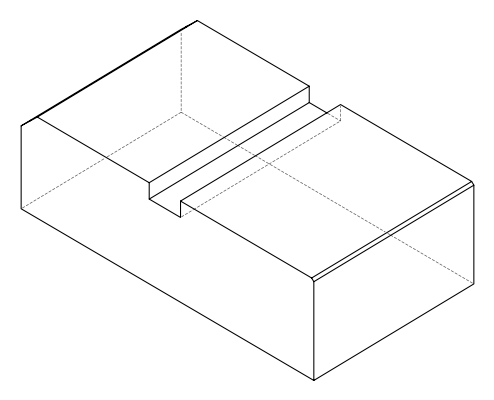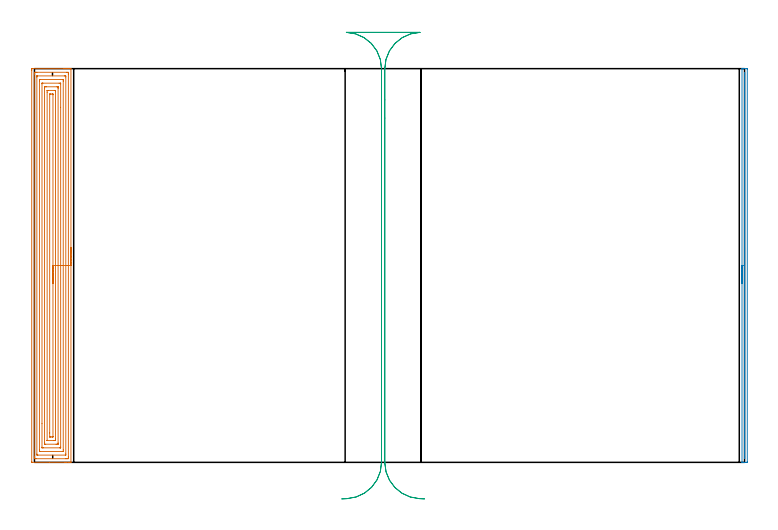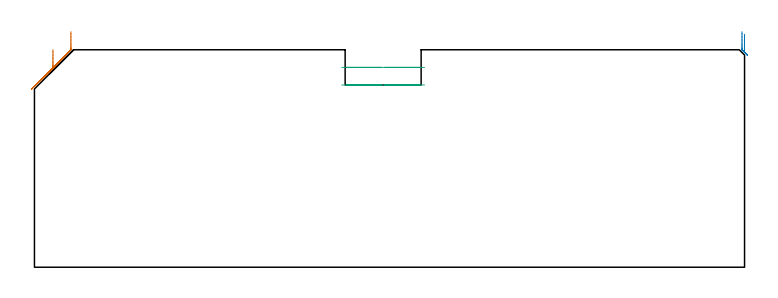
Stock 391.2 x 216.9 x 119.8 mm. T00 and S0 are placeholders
(PLAN: 3 operations, 1 tool changes, 20.4 min)
(1 AREA_MILL | FG_CHAMFER_SURFACE | UGT0205_001 | 14.22 min | 50597 mm3)
(2 AREA_MILL_1 | FG_CHAMFER_SURFACE_1 | UGT0205_001 | 3.6 min | 911 mm3)
(3 MILL_RECTANGULAR_SLOT | SLOT_RECTANGULAR | UGT0201_019 | Follow Part, ap 10, ae 75% | 2.55 min | 175924 mm3)
(TOOL UGT0205_001 | Chamfer Mill 20 x 3 x 45 deg. | D20 FL50 Z2)
(TOOL UGT0201_019 | End mill 40 mm | D40 FL63 Z6)
(OP 1 AREA_MILL)
G17 G21 G94 G90
T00 M6
G54
G17 G0 G90 X20.1 Y118.45 S1061 M3
G43 Z129.8 H0
G94 G1 Y118.412 Z128.928 F250.
Y118.298 Z128.063
Y118.109 Z127.212
Y117.847 Z126.38
Y117.513 Z125.574
Y117.11 Z124.8
Y116.642 Z124.064
Y116.11 Z123.372
Y115.521 Z122.729
Y114.878 Z122.139
Y114.186 Z121.608
Y113.45 Z121.14
Y112.676 Z120.737
Y111.87 Z120.403
Y111.038 Z120.141
Y110.186 Z119.952
Y109.322 Z119.838
Y108.45 Z119.8
Y0.145
X20.097 Y0.01 Z119.788
X20.062 Y0.007 Z119.753
X19.73 Y0. Z119.43
X19.222 Z118.921
X18.642 Z118.338
X17.463 Z117.16
X16.863 Z116.557
X8.354 Z108.051
X-1.233 Y0.001 Z98.464
X-1.492 Y0.01 Z98.206
X-1.499 Y0.267 Z98.199
Y0.304
X-1.5 Y215.987 Z98.2
X-1.499 Y216.309 Z98.201
X-1.493 Y216.871 Z98.204
X-1.491 Y216.893 Z98.206
X-0.932 Y216.9 Z98.765
X16.273 Z115.968
X16.863 Z116.557
X17.463 Z117.16
X17.753 Z117.449
X18.353 Z118.049
X18.642 Z118.338
X19.222 Z118.921
X19.532 Z119.231
X19.731 Z119.43
X20.062 Y216.893 Z119.753
X20.097 Y216.89 Z119.788
X20.1 Y216.755 Z119.8
Y108.45
X18.686 Z118.386
Y3.222
X18.682 Y2.373 Z118.382
X18.68 Y2.336 Z118.38
X18.642 Y2.01 Z118.342
X18.123 Y2.002 Z117.823
X17.753 Y2.001 Z117.453
X17.236 Y2. Z116.936
X0.847 Y2.001 Z100.547
X0.327 Y2.003 Z100.027
X-0.042 Y2.01 Z99.658
X-0.08 Y2.373 Z99.62
X-0.083 Y2.414 Z99.617
X-0.086 Y3.265 Z99.614
Y3.308
Y213.678
X-0.082 Y214.526 Z99.618
X-0.08 Y214.565 Z99.62
X-0.042 Y214.89 Z99.658
X0.477 Y214.898 Z100.177
X0.847 Y214.899 Z100.547
X1.364 Y214.9 Z101.064
X17.753 Y214.899 Z117.453
X18.273 Y214.897 Z117.973
X18.642 Y214.89 Z118.342
X18.68 Y214.526 Z118.38
X18.683 Y214.486 Z118.383
X18.686 Y213.635 Z118.386
Y213.592
Y108.45
X17.271 Z116.971
Y4.638
X17.27 Y4.156 Z116.97
X17.268 Y4.054 Z116.968
X17.265 Y4.013 Z116.965
X17.175 Y4.006 Z116.875
X17.018 Y4.001 Z116.718
X1.893 Y4. Z101.593
X1.737 Y4.003 Z101.437
X1.581 Y4.01 Z101.281
X1.335 Y4.029 Z101.035
X1.333 Y4.156 Z101.033
X1.329 Y4.565 Z101.029
Y212.262
X1.33 Y212.744 Z101.03
X1.332 Y212.845 Z101.032
X1.335 Y212.887 Z101.035
X1.425 Y212.894 Z101.125
X1.582 Y212.899 Z101.282
X16.707 Y212.9 Z116.407
X16.863 Y212.897 Z116.563
X17.019 Y212.89 Z116.719
X17.265 Y212.871 Z116.965
X17.267 Y212.744 Z116.967
X17.271 Y212.335 Z116.971
Y108.45
X15.857 Z115.557
Y6.83
X15.853 Y6.06 Z115.553
X15.851 Y6.013 Z115.551
X15.808 Y6.009 Z115.508
X15.705 Y6.004 Z115.405
X15.498 Y6.001 Z115.198
X3.076 Z102.776
X2.886 Y6.002 Z102.586
X2.791 Y6.006 Z102.491
X2.75 Y6.01 Z102.45
X2.749 Y6.043 Z102.449
X2.743 Y6.714 Z102.443
Y6.83
Y210.069
X2.747 Y210.84 Z102.447
X2.749 Y210.887 Z102.449
X2.792 Y210.891 Z102.492
X2.895 Y210.896 Z102.595
X3.102 Y210.899 Z102.802
X15.524 Z115.224
X15.714 Y210.897 Z115.414
X15.809 Y210.894 Z115.509
X15.85 Y210.89 Z115.55
X15.851 Y210.857 Z115.551
X15.857 Y210.186 Z115.557
Y210.069
Y108.45
X14.443 Z114.143
Y8.364
X14.441 Y8.114 Z114.141
X14.439 Y8.043 Z114.139
X14.435 Y8.009 Z114.135
X14.422 Y8.007 Z114.122
X14.347 Y8.003 Z114.047
X14.194 Y8.001 Z113.894
X13.916 Y8. Z113.616
X5.018 Z104.718
X4.406 Y8.003 Z104.106
X4.203 Y8.007 Z103.903
X4.173 Y8.009 Z103.873
X4.164 Y8.065 Z103.864
X4.16 Y8.197 Z103.86
X4.158 Y8.363 Z103.858
X4.157 Y21.327 Z103.857
Y208.536
X4.159 Y208.786 Z103.859
X4.162 Y208.857 Z103.862
X4.165 Y208.891 Z103.865
X4.178 Y208.893 Z103.878
X4.253 Y208.897 Z103.953
X4.406 Y208.899 Z104.106
X4.684 Y208.9 Z104.384
X13.582 Z113.282
X14.194 Y208.897 Z113.894
X14.397 Y208.893 Z114.097
X14.427 Y208.891 Z114.127
X14.436 Y208.835 Z114.136
X14.44 Y208.703 Z114.14
X14.442 Y208.537 Z114.142
X14.443 Y195.589 Z114.143
Y108.45
X13.029 Z112.729
X13.028 Y10.672 Z112.728
X13.027 Y10.396 Z112.727
X13.024 Y10.089 Z112.724
X13.022 Y10.02 Z112.722
X12.941 Y10.01 Z112.641
X12.806 Y10.003 Z112.506
X12.414 Y10.001 Z112.114
X11.92 Y10. Z111.62
X6.186 Z105.886
X5.689 Y10.002 Z105.389
X5.596 Y10.008 Z105.296
X5.578 Y10.01 Z105.278
X5.576 Y10.041 Z105.276
X5.573 Y10.119 Z105.273
X5.572 Y10.396 Z105.272
X5.571 Y11.012 Z105.271
X5.572 Y206.228 Z105.272
X5.573 Y206.504 Z105.273
X5.576 Y206.811 Z105.276
X5.578 Y206.88 Z105.278
X5.659 Y206.89 Z105.359
X5.794 Y206.897 Z105.494
X6.186 Y206.899 Z105.886
X6.68 Y206.9 Z106.38
X12.414 Z112.114
X12.911 Y206.898 Z112.611
X13.004 Y206.892 Z112.704
X13.022 Y206.89 Z112.722
X13.024 Y206.859 Z112.724
X13.027 Y206.781 Z112.727
X13.028 Y206.504 Z112.728
X13.029 Y205.888 Z112.729
Y108.45
X11.615 Z111.315
Y12.98
X11.613 Y12.179 Z111.313
X11.611 Y12.092 Z111.311
X11.607 Y12.01 Z111.307
X11.524 Y12.008 Z111.224
X10.813 Y12. Z110.513
X7.254 Z106.954
X7.076 Y12.002 Z106.776
X7.017 Y12.006 Z106.717
X6.999 Y12.009 Z106.699
X6.992 Y12.031 Z106.692
X6.989 Y12.089 Z106.689
X6.986 Y12.179 Z106.686
X6.985 Y203.92 Z106.685
X6.987 Y204.721 Z106.687
X6.989 Y204.808 Z106.689
X6.993 Y204.89 Z106.693
X7.076 Y204.892 Z106.776
X7.787 Y204.9 Z107.487
X11.346 Z111.046
X11.524 Y204.897 Z111.224
X11.583 Y204.894 Z111.283
X11.601 Y204.891 Z111.301
X11.608 Y204.869 Z111.308
X11.611 Y204.811 Z111.311
X11.614 Y204.721 Z111.314
X11.615 Y108.45 Z111.315
X10.2 Z109.9
Y14.245
X10.198 Y14.123 Z109.898
X10.194 Y14.043 Z109.894
X10.191 Y14.01 Z109.891
X10.17 Y14.008 Z109.87
X9.745 Y14. Z109.445
X9.707 Z109.407
X8.855 Z108.555
X8.817 Z108.517
X8.442 Y14.01 Z108.142
X8.406 Y14.015 Z108.106
X8.403 Y14.043 Z108.103
X8.401 Y14.086 Z108.101
X8.4 Y16.201 Z108.1
Y202.656
X8.402 Y202.777 Z108.102
X8.406 Y202.857 Z108.106
X8.409 Y202.89 Z108.109
X8.43 Y202.892 Z108.13
X8.855 Y202.9 Z108.555
X8.893 Z108.593
X9.745 Z109.445
X9.783 Z109.483
X10.158 Y202.89 Z109.858
X10.194 Y202.885 Z109.894
X10.197 Y202.857 Z109.897
X10.199 Y202.814 Z109.899
X10.2 Y202.771 Z109.9
Y202.482
Y108.45
Y107.578 Z109.938
Y106.714 Z110.052
Y105.862 Z110.241
Y105.03 Z110.503
Y104.224 Z110.837
Y103.45 Z111.24
Y102.714 Z111.709
Y102.022 Z112.24
Y101.379 Z112.829
Y100.79 Z113.473
Y100.258 Z114.165
Y99.79 Z114.9
Y99.387 Z115.674
Y99.053 Z116.48
Y98.791 Z117.312
Y98.602 Z118.164
Y98.488 Z119.029
Y98.45 Z119.9
G0 Z129.8
M5
M2
(OP 2 AREA_MILL_1)
G17 G21 G94 G90
T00 M6
G54
G17 G0 G90 X389.8 Y98.45 S1061 M3
G43 Z129.8 H0
G94 G1 Y98.488 Z128.928 F250.
Y98.602 Z128.064
Y98.791 Z127.212
Y99.053 Z126.38
Y99.387 Z125.574
Y99.79 Z124.8
Y100.258 Z124.064
Y100.79 Z123.372
Y101.379 Z122.729
Y102.022 Z122.14
Y102.714 Z121.608
Y103.45 Z121.14
Y104.224 Z120.737
Y105.03 Z120.403
Y105.862 Z120.141
Y106.714 Z119.952
Y107.578 Z119.838
Y108.45 Z119.8
Y216.755
X389.803 Y216.89 Z119.788
X389.836 Y216.894 Z119.755
X390.165 Y216.9 Z119.434
X390.671 Z118.928
X391.25 Z118.345
X392.428 Z117.169
X392.691 Y216.898 Z116.906
X392.696 Y216.755 Z116.904
X392.7 Y216.474 Z116.9
Y0.31
X392.697 Y0.145 Z116.903
X392.691 Y0.002 Z116.906
X392.428 Y0. Z117.169
X392.139 Z117.457
X391.539 Z118.057
X391.25 Z118.345
X390.671 Z118.928
X390.165 Z119.434
X389.836 Y0.006 Z119.755
X389.803 Y0.01 Z119.788
X389.8 Y0.145 Z119.8
Y108.45
X391.214 Z118.386
Y213.635
X391.216 Y214.526 Z118.384
X391.218 Y214.559 Z118.382
X391.25 Y214.832 Z118.35
X391.282 Y214.526 Z118.318
X391.284 Y214.492 Z118.316
X391.286 Y213.635 Z118.314
Y3.265
X391.284 Y2.374 Z118.316
X391.282 Y2.341 Z118.318
X391.25 Y2.068 Z118.35
X391.218 Y2.374 Z118.382
X391.216 Y2.408 Z118.384
X391.214 Y3.265 Z118.386
Y108.45
Y109.322 Z118.424
Y110.186 Z118.538
Y111.038 Z118.727
Y111.87 Z118.989
Y112.676 Z119.323
Y113.45 Z119.726
Y114.186 Z120.194
Y114.878 Z120.725
Y115.521 Z121.315
Y116.11 Z121.958
Y116.642 Z122.65
Y117.11 Z123.386
Y117.513 Z124.16
Y117.847 Z124.966
Y118.109 Z125.798
Y118.298 Z126.649
Y118.412 Z127.514
Y118.45 Z128.386
G0 Z129.8
M5
M2
(OP 3 MILL_RECTANGULAR_SLOT)
G17 G21 G94 G90
T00 M6
G54
G17 G0 G90 X214.9 Y-20.134 S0 M3
G43 Z129.8 H0
Z110.1
G94 G1 X211.905 Y-19.97 F250.
G2 X193.003 Y-0.32 R20. F500.
X193. Y0. R20. F439.
G1 Y189.68
Y199.68 F489.
Y216.9 F500.
G2 X212.368 Y236.89 R20.
G1 X171.832
G2 X191.2 Y216.9 R20.
G1 Y0.
G2 X172.295 Y-19.97 R20.
G1 X169.3 Y-20.134 F250.
G0 X214.9 Z100.4
G1 X211.905 Y-19.97
G2 X193.003 Y-0.32 R20. F500.
X193. Y0. R20. F439.
G1 Y189.68
Y199.68 F489.
Y216.9 F500.
G2 X212.368 Y236.89 R20.
G1 X171.832
G2 X191.2 Y216.9 R20.
G1 Y0.
G2 X172.295 Y-19.97 R20.
G1 X169.3 Y-20.134 F250.
G0 Z129.8
M5
M2
